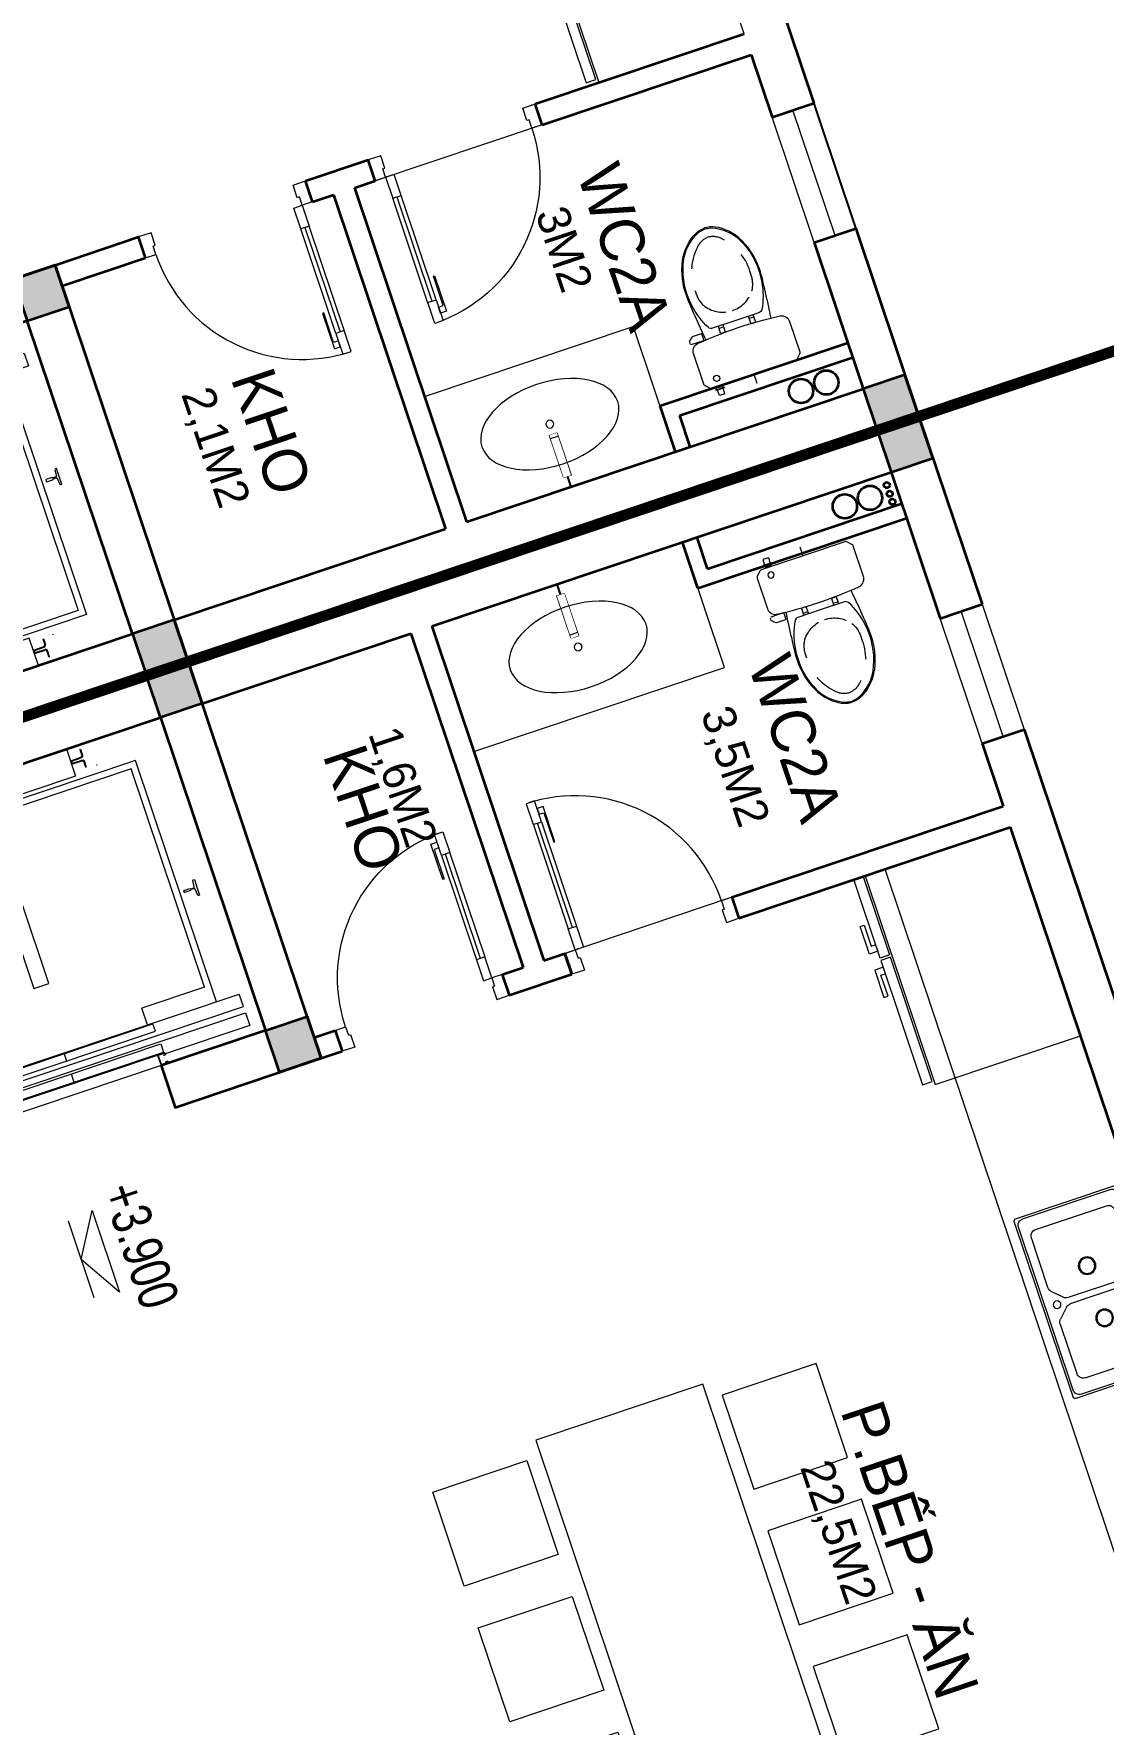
# Model space of a CAD drawing. Header units: metres. Extents: x 568336 to 569219, y 2065964 to 2066430.
# Drawn here: x 568506.47 to 568511.33, y 2066159.25 to 2066166.93 of the extents above; entities that cross this region are included whole.
import ezdxf

# ---------------------------------------------------------------- set-up
doc = ezdxf.new("R2010")
doc.units = ezdxf.units.M
for name, pattern in [('$AUDIT_BAD_LTYPE2', [0]), ('CENTER', [2, 1.25, -0.25, 0.25, -0.25]), ('HIDDEN', [0.375, 0.25, -0.125]), ('xref-thap C (mb tang 32-2)$0$HIDDEN', [0.375, 0.25, -0.125])]:
    doc.linetypes.add(name, pattern=pattern)
doc.layers.get('0').update_dxf_attribs({"linetype": 'CONTINUOUS'})
doc.layers.get('DEFPOINTS').update_dxf_attribs({"linetype": 'CONTINUOUS'})
doc.layers.add('-AREA', color=2, linetype='CONTINUOUS', plot=False)
for name, color, linetype, lineweight in [('-CENTER', 143, 'CENTER', 13), ('-CONCRETE', 1, 'CONTINUOUS', 35), ('-DOOR', 137, 'CONTINUOUS', 9), ('-FURNITURE', 46, 'CONTINUOUS', 9), ('-HATCH', 8, 'CONTINUOUS', 5), ('-KH', 143, 'CONTINUOUS', 13), ('-LINE1', 7, 'CONTINUOUS', 18), ('-LINE2', 252, 'CONTINUOUS', 9), ('-TEXT', 7, 'CONTINUOUS', 15), ('-WALL', 4, 'CONTINUOUS', 35), ('TEXT25', 2, 'CONTINUOUS', 13)]:
    doc.layers.add(name, color=color, linetype=linetype, lineweight=lineweight)
doc.layers.add('-RANH GIOI LO DAT', color=12, linetype='CONTINUOUS')
doc.styles.add('1', font='arial.ttf')
doc.styles.add('SVN_AVO_thuong', font='')
doc.styles.add('T1', font='', dxfattribs={"height": 200})
doc.styles.add('vnavanth', font='', dxfattribs={"width": 0.8})
doc.styles.get('SVN_AVO_thuong').set_extended_font_data('SVN-Avo')
doc.styles.get('T1').set_extended_font_data('VNgeometric Light')
doc.styles.get('vnavanth').set_extended_font_data('.VnAvantH')

# ---------------------------------------------------------------- blocks, each defined once
blk = doc.blocks.new('X-5M-DH-2-CORE$0$A$C75E80C28')
at = {"layer": '-LINE2', "linetype": 'Continuous', "ltscale": 2}
for p, q in [((-510.0000099998433, -21.5000000000291), (-510.0000099998579, -50.60000000000582)), ((-506.8000099998899, -21.5000000000291), (-510.0000099998433, -21.5000000000291)), ((-506.8000099998899, -21.5000000000291), (-506.8000099999044, -50.60000000000582)), ((-456.2000100000296, -56.79999999998836), (-500.6000099999364, -56.80000000001746)), ((-456.2000100000441, -60), (-500.600009999951, -60.0000000000291)), ((-456.2000100000296, -70), (-500.6000099999364, -70.0000000000291)), ((-456.2000100000296, -73.19999999995343), (-500.6000099999364, -73.19999999998254)), ((-453.2000100000441, -63), (-453.2000100000296, -67)), ((-450.0000099998579, -63), (-450.0000099998433, -67)), ((450.0000100000616, -63), (450.0000100000761, -67)), ((453.200010000015, -63), (453.2000100000296, -67)), ((456.2000100000296, -56.79999999998836), (500.6000100000529, -56.79999999998836)), ((456.200010000015, -60), (500.6000100000383, -60)), ((456.2000100000296, -70), (500.6000100000529, -70)), ((456.2000100000296, -73.19999999995343), (500.6000100000529, -73.19999999995343)), ((506.8000100001227, -21.5), (510.0000100000761, -21.5)), ((506.8000100001227, -21.5), (506.8000100001082, -50.59999999997672)), ((510.0000100000761, -21.5), (510.0000100000616, -50.59999999997672)), ((-731.0000002632733, -148.9999999649008), (730.9999997367267, -148.9999999649299)), ((-731.0000002698944, -1304.999999934109), (-731.0000002632733, -148.9999999649008)), ((-556.8000102631631, -112.4999999912397), (-560.0000102631166, -112.4999999912397)), ((-510.0000099998579, -108.5000000000291), (-510.0000099998433, -79.39999999999418)), ((-506.8000099999044, -108.5000000000291), (-506.8000099998899, -79.39999999999418)), ((456.800009736864, -112.4999999912397), (460.0000097368174, -112.4999999912397)), ((506.8000100001227, -108.5), (506.8000100001227, -79.39999999996508)), ((510.0000100000761, -108.5), (510.0000100000761, -79.39999999996508)), ((730.9999997301056, -1304.999999934109), (730.9999997367267, -148.9999999649299)), ((-700.0000002632733, -178.9999999649008), (699.9999997367267, -178.9999999649299)), ((-700.0000002699089, -1224.999999934109), (-700.0000002632733, -178.9999999649008)), ((699.9999997300911, -1224.999999934109), (699.9999997367267, -178.9999999649299)), ((-700.0000002699089, -1224.999999934109), (-400.0000002699089, -1224.999999934138)), ((-400.0000002698944, -1304.999999934138), (-400.0000002699089, -1224.999999934138)), ((699.9999997300911, -1224.999999934109), (399.9999997300911, -1224.999999934109)), ((399.9999997301056, -1304.999999934109), (399.9999997300911, -1224.999999934109)), ((839.9999997301056, -1304.999999934109), (-840.0000002698944, -1304.999999934109)), ((-840.0000002698944, -1364.999999934109), (-840.0000002698944, -1304.999999934109)), ((839.9999997301056, -1364.999999934109), (839.9999997301056, -1304.999999934109)), ((839.9999997301056, -1364.999999934109), (-840.0000002698944, -1364.999999934109)), ((424.9999997301056, -1308.999999934109), (-425.0000002698944, -1308.999999934109)), ((-425.0000002699089, -1342.999999934109), (-425.0000002698944, -1308.999999934109)), ((424.9999997300911, -1342.999999934109), (-425.0000002699089, -1342.999999934109)), ((-2.6989437174052e-07, -1308.999999934109), (-2.699089236557484e-07, -1342.999999934109)), ((424.9999997300911, -1342.999999934109), (424.9999997301056, -1308.999999934109)), ((839.9999997301056, -1394.999999934109), (-840.0000002698944, -1394.999999934109)), ((-840.0000002698944, -1394.999999934109), (-840.0000002698944, -1454.999999934109)), ((-840.0000002698944, -1454.999999934109), (-435.0000002698944, -1454.999999934109)), ((-435.0000002698944, -1449.999999934109), (-435.0000002699089, -1459.999999934109)), ((-435.0000002698944, -1449.999999934109), (-400.0000002698944, -1449.999999934138)), ((-433.4000002698012, -1451.599999934086), (-433.4000002698012, -1458.399999934074)), ((-433.4000002698012, -1451.599999934086), (-401.6000002697547, -1451.599999934086)), ((-433.4000002698012, -1458.399999934074), (-425.0000002698944, -1458.399999934074)), ((429.9999997300911, -1405.999999934138), (-430.0000002699089, -1405.999999934109)), ((-430.0000002699089, -1405.999999934109), (-430.0000002698944, -1445.999999934109)), ((429.9999997301056, -1445.999999934138), (-430.0000002698944, -1445.999999934109)), ((-425.0000002698944, -1458.399999934074), (-425.0000002699089, -1459.999999934109)), ((-401.6000002697547, -1451.599999934086), (-401.6000002697256, -1498.399999934074)), ((399.9999997301056, -1449.999999934109), (-400.0000002698944, -1449.999999934138)), ((-400.0000002698944, -1449.999999934138), (-400.0000002698653, -1499.999999934138)), ((-2.699089236557484e-07, -1405.999999934109), (-2.6989437174052e-07, -1445.999999934109)), ((399.9999997301056, -1449.999999934109), (399.9999997301347, -1499.999999934109)), ((434.9999997301056, -1449.999999934109), (399.9999997301056, -1449.999999934109)), ((401.5999997301988, -1451.599999934086), (401.5999997302279, -1498.399999934074)), ((433.3999997302453, -1451.599999934086), (401.5999997301988, -1451.599999934086)), ((433.3999997302453, -1458.399999934074), (424.9999997301056, -1458.399999934074)), ((424.9999997301056, -1458.399999934074), (424.9999997301056, -1459.999999934109)), ((429.9999997300911, -1405.999999934138), (429.9999997301056, -1445.999999934138)), ((433.3999997302453, -1451.599999934086), (433.3999997302453, -1458.399999934074)), ((434.9999997301056, -1449.999999934109), (434.9999997301056, -1459.999999934109)), ((839.9999997301056, -1454.999999934109), (434.9999997301056, -1454.999999934109)), ((839.9999997301056, -1394.999999934109), (839.9999997301056, -1454.999999934109)), ((-435.0000002699089, -1459.999999934109), (-425.0000002699089, -1459.999999934109)), ((-435.0000002698653, -1489.999999934109), (-435.0000002698653, -1499.999999934109)), ((-435.0000002698653, -1489.999999934109), (-425.0000002698653, -1489.999999934109)), ((-435.0000002698653, -1499.999999934109), (-400.0000002698653, -1499.999999934138)), ((-433.4000002697721, -1491.599999934086), (-433.4000002697721, -1498.399999934074)), ((-433.4000002697721, -1491.599999934086), (-425.0000002698653, -1491.599999934086)), ((-433.4000002697721, -1498.399999934074), (-401.6000002697256, -1498.399999934074)), ((-425.0000002698653, -1489.999999934109), (-425.0000002698653, -1491.599999934086)), ((434.9999997301347, -1499.999999934109), (399.9999997301347, -1499.999999934109)), ((433.3999997302744, -1498.399999934074), (401.5999997302279, -1498.399999934074)), ((434.9999997301056, -1459.999999934109), (424.9999997301056, -1459.999999934109)), ((424.9999997301347, -1489.999999934109), (424.9999997301347, -1491.599999934086)), ((434.9999997301347, -1489.999999934109), (424.9999997301347, -1489.999999934109)), ((433.3999997302744, -1491.599999934086), (424.9999997301347, -1491.599999934086)), ((433.3999997302744, -1491.599999934086), (433.3999997302744, -1498.399999934074)), ((434.9999997301347, -1489.999999934109), (434.9999997301347, -1499.999999934109))]:
    blk.add_line(p, q, dxfattribs=at)
for points in [[(-450.0000000000146, 0), (-450, -130), (450, -130), (449.9999999999854, 0)], [(-200, -29), (200.0000000001164, -29), (200.0000000001164, -101), (-200, -101)], [(-36.0000002632587, -583.9999999649008), (35.9999997367413, -583.9999999649008), (35.99999973675585, -983.9999999649008), (-36.00000026324415, -983.9999999649008)]]:
    blk.add_lwpolyline(points, close=True, dxfattribs=at)
for points in [[(-780.0000002632587, -788.9999999649008), (-751.0000002632587, -788.9999999649299, 0.414213562373095), (-750.0000002632733, -787.9999999649008), (-750.0000002632587, -783.9999999649008), (-750.0000002632587, -779.9999999649008, 0.414213562373095), (-751.0000002632733, -778.9999999649299), (-780.0000002632733, -778.9999999649881, -0.2569775838576673), (-784.1207396915852, -781.9399999648449), (-797.9000002631656, -781.939999964874, -0.414213562373095), (-800.9000002631656, -778.939999964874), (-804.0000002632587, -749.4999999649008, 0.414213562373095), (-807.0000002632587, -746.4999999649008), (-812.0000002632587, -746.4999999649008), (-812.0000002632587, -783.9999999649008), (-812.0000002632587, -821.4999999649008), (-807.0000002632587, -821.4999999649008, 0.414213562373095), (-804.0000002632587, -818.4999999649008), (-800.9000002631656, -789.0599999648693, -0.414213562373095), (-797.9000002631656, -786.0599999648693), (-784.1207396915852, -786.0599999648402, -0.2569775838576673), (-780.0000002632587, -788.9999999647553)], [(779.9999997367413, -788.9999999649299), (750.9999997367413, -788.9999999649008, -0.414213562373095), (749.9999997367267, -787.9999999649299), (749.9999997367413, -783.9999999649299), (749.9999997367413, -779.9999999649299, -0.414213562373095), (750.9999997367267, -778.9999999649008), (779.9999997368432, -778.9999999650172, 0.2569775838576673), (784.1207391653006, -781.939999964874), (797.899999736881, -781.9399999648449, 0.414213562373095), (800.899999736881, -778.9399999648449), (803.9999997367413, -749.4999999649008, -0.414213562373095), (806.9999997367413, -746.4999999649008), (811.9999997367413, -746.4999999649008), (811.9999997367413, -783.9999999649008), (811.9999997367413, -821.4999999649008), (806.9999997367413, -821.4999999649008, -0.414213562373095), (803.9999997367413, -818.4999999649008), (800.899999736881, -789.0599999648402, 0.414213562373095), (797.899999736881, -786.0599999648402), (784.1207391653006, -786.0599999648693, 0.2569775838576672), (779.9999997368577, -788.9999999647844)]]:
    blk.add_lwpolyline(points, format="xyb", dxfattribs=at)
for centre, radius, start, end in [((-500.600009999951, -50.60000000000582), 9.400000000001475, 180, 270), ((-500.6000099999364, -79.39999999999418), 9.399999999997844, 90, 180), ((-500.600009999951, -50.60000000000582), 6.200000000004374, 180, 270), ((-500.6000099999364, -79.39999999999418), 6.19999999999734, 90, 180), ((-456.2000100000441, -63), 6.19999999999713, 0, 90), ((-456.2000100000441, -63), 3.000000000000045, 0, 90), ((-456.2000100000296, -67), 6.20000000000076, 270, 0), ((-456.2000100000296, -67), 2.999999999999834, 270, 0), ((456.200010000015, -63), 6.19999999999713, 90, 180), ((456.2000100000296, -67), 6.20000000000076, 180, 270), ((456.200010000015, -63), 3.000000000000045, 90, 180), ((456.2000100000296, -67), 2.999999999999834, 180, 270), ((500.6000100000383, -50.59999999997672), 6.200000000004374, 270, 0), ((500.6000100000383, -50.59999999997672), 9.400000000001475, 270, 0), ((500.6000100000529, -79.39999999996508), 9.399999999997844, 0, 90), ((500.6000100000529, -79.39999999996508), 6.19999999999734, 0, 90)]:
    blk.add_arc(centre, radius, start, end, dxfattribs=at)
blk = doc.blocks.new('A$C5C575821')
at = {"layer": '-CONCRETE'}
h = blk.add_hatch(color=256, dxfattribs=at)
h.dxf.hatch_style = 1
h.paths.add_polyline_path([(-0.00237559899687767, 200.0000000000146), (-0.00237559899687767, 1.455191522836685e-11), (199.9976244010031, 1.455191522836685e-11), (199.9976244010031, 200.0000000000146)])
blk.add_lwpolyline([(-0.00237559899687767, 1.455191522836685e-11), (199.9976244010031, 1.455191522836685e-11), (199.9976244010031, 200.0000000000146), (-0.00237559899687767, 200.0000000000146)], close=True, dxfattribs=at)
blk = doc.blocks.new('A$C3F71457E')
at = {"layer": '-CONCRETE'}
blk.add_lwpolyline([(-8.760252967476845e-09, -100.0000002632005), (0, 400), (-1500, 400.0000000000582), (-1500.00000001755, -1399.999999999942), (-1.754960976541042e-08, -1400), (-7.895869202911854e-08, -900.0000002632005), (199.9999999912397, -900.0000002982852), (199.9999999824504, -1600), (-1700.00000001755, -1600), (-1700, 600), (200, 600), (199.9999999912397, -100.0000002982852), (6.140908226370811e-08, -100.0000002632005)], dxfattribs=at)
at = {"layer": '-LINE1'}
blk.add_line((-7.895869202911854e-08, -900.0000002632005), (-8.760252967476845e-09, -100.0000002632005), dxfattribs=at)
at = {"layer": '-WALL'}
for p in [(-1699.997624401003, 399.9999999999854), (0.00237559899687767, 399.9999999999854), (-1699.997624401081, -1599.999999999959), (0.002375601565972829, -1600.000000021305)]:
    blk.add_blockref('A$C5C575821', p, dxfattribs=at)
at = {"color": 2, "rotation": 90}
blk.add_blockref('X-5M-DH-2-CORE$0$A$C75E80C28', (-1500.00000000876, -499.9999999999418), dxfattribs=at)
blk = doc.blocks.new('Sink_Cicle')
blk.add_lwpolyline([(17.49999987077899, -50.00226151314564), (-17.49999987077899, -49.99773848685436), (-17.51615354442038, -252.2967581441626), (17.48384613892995, -252.3012811850058)], close=True)
blk.add_circle((0, -300), 17.5)
at = {"layer": 'DEFPOINTS'}
blk.add_line((0, -100), (0, 0), dxfattribs=at)
blk.add_wipeout([(17.499999870775355, -50.00226151314928), (-17.49999987078263, -49.99773848685436), (-17.516153544427652, -252.29675814416623), (17.48384613892631, -252.3012811850058)])
at = {"layer": '-FURNITURE', "linetype": 'Continuous'}
blk.add_ellipse((0, -300), major_axis=(-325, 0), ratio=0.5846153846153846, dxfattribs=at)
blk.add_line((-17.51421511289664, -237.2967582757119), (17.48578462866135, -237.3012813020032))
blk = doc.blocks.new('A$C18091ED7')
for p, q in [((9.957147995010018e-09, -42.13376978135784), (0, -3.786117304116488e-07)), ((146.1412317672475, -26.59467297248193), (179.181621938591, -26.59467296488583)), ((146.1412317672475, -26.59467297248193), (146.1412317680188, -30.17859706786112)), ((146.1412317680188, -30.17859706786112), (165.7503655985456, -30.17859706340823)), ((153.0594147269658, -36.79204952501459), (146.1412317680188, -30.17859706786112)), ((152.3191092506386, -2.717133611440659e-07), (152.3191092568413, -26.59467297093943)), ((152.3191092506386, -2.717133611440659e-07), (179.1816219322718, -2.654269337654114e-07)), ((153.0594147269658, -36.79204952501459), (165.7503656001572, -36.79204952192958)), ((153.0594147275151, -39.73033438943094), (153.0594147269658, -36.79204952501459)), ((153.0594147275151, -39.73033438943094), (178.4413164740145, -39.73033438349376)), ((153.0594147275151, -39.73033438943094), (178.4413164740145, -39.73033438349376)), ((153.0594147275151, -39.73033438943094), (153.0594147281554, -42.13376974494895)), ((185.3594994290725, -30.17859705851879), (165.7503655985456, -30.17859706340823)), ((178.4413164733487, -36.79204951884458), (165.7503656001572, -36.79204952192958)), ((185.3594994290725, -30.17859705851879), (178.4413164733487, -36.79204951884458)), ((178.4413164733487, -36.79204951884458), (178.4413164740145, -39.73033438349376)), ((178.4413164740145, -39.73033438349376), (178.4413164746547, -42.1337697392446)), ((179.1816219322718, -2.654269337654114e-07), (179.181621938591, -26.59467296488583)), ((179.181621938591, -26.59467296488583), (185.3594994283012, -26.59467296337243)), ((185.3594994283012, -26.59467296337243), (185.3594994290725, -30.17859705851879)), ((-83.25994817525861, -267.3592828898691), (-83.259948167517, -299.9634285944048)), ((-83.25994817257379, -278.4883151478134), (-83.25994817046012, -287.6388527823146)), ((-60.91100930959874, -290.0299398849311), (-83.25994816994717, -290.0299398901407)), ((-62.88950393904452, -265.3807882612164), (-81.28145355204106, -265.3807882657275)), ((-60.91100931491019, -267.3592828844266), (-60.91100930728498, -299.9634285889624)), ((60.9110093945892, -267.3592828557594), (60.9110094022144, -299.9634285600623)), ((60.91100939990065, -290.029939856031), (83.25994826024908, -290.0299398510542)), ((62.88950401780676, -265.3807882316178), (81.2814536308033, -265.3807882273395)), ((83.25994825493763, -267.3592828505498), (83.25994826256283, -299.9634285550856)), ((83.25994825750604, -278.488315108727), (83.2599482596197, -287.6388527429954)), ((165.3959958605519, -261.9873972070927), (165.3959958671003, -289.7349902229907)), ((167.8691141396885, -259.5142789271486), (228.0810223811895, -259.5142789128586)), ((167.8691141472664, -292.2081085020036), (206.7175896017579, -292.2081084926904)), ((230.5541406641933, -274.3229751045001), (230.5541406613593, -261.9873971916386))]:
    blk.add_line(p, q)
for points in [[(230.0000000517721, -218.5046414944518, -0.1374073801801567), (225.4781190853137, -234.6482587013161), (221.7949787454636, -240.7070387715066, -0.2360805181595358), (198.2560902649639, -255.4947853636986, -0.0519608230665726), (-198.2560901437319, -255.4947854572965, -0.236080518165078), (-221.7949786317113, -240.7070388760185), (-225.4781189743626, -234.6482588077488, -0.1374073801809237), (-229.9999999484608, -218.5046416030382), (-229.9999999831671, -71.98694829508895, -0.1989123673786679), (-226.3782021181105, -63.2431547633314), (-208.8906150607545, -45.75556769772083, -0.1989123673792025), (-200.1468215308087, -42.13376982865157), (9.971699910238385e-09, -42.13376978135784), (200.1468215506357, -42.13376973403501, -0.1989123673792025), (208.8906150822841, -45.75556759897154), (226.3782021480001, -63.24315465634572, -0.1989123673791691), (230.0000000170658, -71.98694818626973)], [(144.14367173758, -618.9627606730501, -0.2124047892419209), (26.30999211127346, -734.491494372196, -0.0276853236339062), (-0.5628229983012716, -738.609219571983, -0.0222792448073508), (-26.30999181118386, -734.4914943844487, -0.2124047892421136), (-144.1436714920528, -618.9627607410075, -0.1427957259999892), (-167.2376623962118, -428.0139674870588, -0.0930051380368448), (-127.9331820271946, -309.1271633332653, -0.2564387014614383), (-111.240849547703, -299.9634286007786), (4.746470949612558e-08, -299.9634285748762), (111.2408496426324, -299.9634285482753, -0.2564387014619951), (127.933182126606, -309.1271632729331, -0.0930051380368741), (167.2376625517572, -428.0139674081001, -0.1427957260000456)]]:
    blk.add_lwpolyline(points, format="xyb", close=True)
at = {"linetype": 'xref-thap C (mb tang 32-2)$0$HIDDEN', "ltscale": 100}
blk.add_lwpolyline([(61.00044987679576, -669.0176259216969, -0.1990312026443698), (1.417429302819073e-07, -698.769823720475, -0.1990312026443799), (-61.00044960746891, -669.0176259504806, -0.2189240232571595), (-131.9321382956405, -478.313622940972, -0.1537914605682739), (-112.4681372026971, -403.989815428853, -0.2367011859554165), (5.876427167095244e-08, -347.5870280214876, -0.2367011859554843), (112.4681373467611, -403.9898153757968, -0.1537914605681893), (131.9321384748619, -478.313622878748, -0.2189240232571754)], format="xyb", close=True, dxfattribs=at)
blk.add_circle((165.7503656100234, -78.39166221523192), 13.90362011701458)
for centre, radius, start, end in [((-81.28145355158267, -267.3592828894034), 1.978494623656905, 90.00000001354867, 180.0000000133402), ((-62.88950393858613, -267.3592828848923), 1.978494623656905, 1.334021322268115e-08, 90.00000001354867), ((62.88950401826514, -267.3592828552937), 1.978494623656905, 90.00000001354867, 180.0000000133402), ((81.28145363126168, -267.3592828510155), 1.978494623656905, 1.334021322268115e-08, 90.00000001354867), ((167.8691141402633, -261.9873972065106), 2.473118279571131, 90.00000001354867, 180.0000000133402), ((167.8691141466952, -289.7349902224087), 2.473118279571131, 180.0000000133402, 270.0000000135486), ((206.717589598069, -276.6690117186226), 15.53909677420133, 270.0000000135486, 306.4658507565522), ((168.3527972659103, -224.7572911087773), 80.08895368617857, 306.4658507565522, 320.3122930343796), ((228.0810223845983, -274.3229751050822), 2.473118279571131, 320.3122930343796, 1.334021322268115e-08)]:
    blk.add_arc(centre, radius, start, end)
for points, knots in [([(-155.6468228230951, -259.4535552573798), (-156.6353001506941, -267.2522313103836), (-164.2940232875517, -328.394745314552), (-169.1545302536251, -385.0939582949213), (-183.68571763406, -527.7705276800843), (-135.602968026873, -679.1126648240606), (-50.29344375100118, -735.2493608418445), (-19.70048385594782, -741.0901266933652), (1.531116140540689e-07, -743.6724421556864)], [130.6139379315478, 130.6139379315478, 130.6139379315478, 130.6139379315478, 152.8521090939923, 311.1293507817257, 417.703951170228, 561.3833927516608, 697.6926317810714, 710.812262267882, 710.812262267882, 710.812262267882, 710.812262267882]), ([(155.6468228994709, -259.4535551877343), (156.6353002305841, -267.2522312389628), (164.2940233960289, -328.3947452375724), (169.1545303888706, -385.0939582149149), (183.6857178367027, -527.7705275934422), (135.6029683008201, -679.1126647599449), (50.29344405157826, -735.2493608178338), (19.70048415924612, -741.0901266841101), (1.530679583083838e-07, -743.6724421554536)], [130.613937934949, 130.613937934949, 130.613937934949, 130.613937934949, 152.8521090939923, 311.1293507817257, 417.703951170228, 561.3833927516608, 697.6926317810714, 710.812262267882, 710.812262267882, 710.812262267882, 710.812262267882])]:
    blk.add_open_spline(points, degree=3, knots=knots)
blk = doc.blocks.new('*U18')
at = {"linetype": '$AUDIT_BAD_LTYPE2'}
for p, q in [((70, 100), (69.99999999999999, 599.9999999999982)), ((89.99999999999999, 599.9999999999982), (90, 100))]:
    blk.add_line(p, q, dxfattribs=at)
for points in [[(49.99999999999999, 599.9999999999982), (89.99999999999999, 599.9999999999982), (89.99999999999999, 699.9999999999982), (49.99999999999999, 699.9999999999982), (49.99999999999999, 599.9999999999982)], [(49.99999999999999, 602.9059272893337), (50, 100)], [(50, 100), (90, 100), (90, 0), (50, 0), (50, 100)]]:
    blk.add_lwpolyline(points)
for points in [[(118.2698876160139, 494.5156181119073), (118.2698876160139, 664.1349438079906), (89.99999999999999, 664.1349438079906), (89.99999999999999, 635.8650561920058), (112.6159100928053, 635.8650561920058), (112.6159100928053, 494.5156181119073)], [(0, 0), (50, 0), (50, -40), (60, -40), (60, -100.0001724930698), (0, -100.0001724930698)], [(799.9999999999982, 7.105427357601134e-15), (749.9999999999982, 7.105427357601134e-15), (749.9999999999982, -40), (739.9999999999982, -40), (739.9999999999982, -100.0001724930698), (799.9999999999982, -100.0001724930698)]]:
    blk.add_lwpolyline(points, close=True)
at = {"linetype": '$AUDIT_BAD_LTYPE2', "ltscale": 0.3}
blk.add_arc((50, 0), 699.9999999999982, 0, 90, dxfattribs=at)
blk = doc.blocks.new('A$C55AD6C8F')
at = {"ltscale": 3}
for p, q in [((-750, 623.9554341743351), (-750, 1000.000000000058)), ((-750, 1000.000000000058), (-704.3477934409166, 1000.000000000058)), ((-704.3477934409166, 1000.000000000058), (-704.3477934409166, 623.9554341743351)), ((0, 1000), (-695.2173631351907, 1000.000000000058)), ((-695.2173631351907, 1000.000000000058), (-695.2173631351907, 5.820766091346741e-11)), ((0, 0), (0, 1000)), ((-704.3477934409166, 623.9554341743351), (-749.9999999999418, 623.9554341743351)), ((-750, 613.395983129798), (-750, 17.63542316207895)), ((-704.3477934409166, 613.395983129798), (-749.9999999999418, 613.3959831297398)), ((-704.3477934409166, 17.63542316207895), (-704.3477934409166, 613.395983129798)), ((-750, 17.63542316207895), (-704.3477934409166, 17.63542316207895)), ((-695.2173631351907, 5.820766091346741e-11), (0, 0))]:
    blk.add_line(p, q, dxfattribs=at)
at = {"ltscale": 3, "elevation": -2.790667130434782e-09}
for points in [[(-750.0000000003492, 688.433921672462), (-750.0000000003492, 656.9339216743247), (-790.097850547405, 656.9339216743247), (-790.097850547405, 788.4142628387199), (-770.7718286834424, 788.4142628387199), (-770.7718286834424, 688.433921672462)], [(-750.0000000003492, 548.917495631671), (-750.0000000003492, 580.4174956298084), (-790.097850547405, 580.4174956298084), (-790.097850547405, 448.9371544654132), (-770.7718286834424, 448.9371544654132), (-770.7718286834424, 548.917495631671)]]:
    blk.add_lwpolyline(points, close=True, dxfattribs=at)
blk = doc.blocks.new('M23-T2')
at = {"layer": '-CONCRETE'}
for centre in [(202569.2241797175, -419863.6441291522, 5.66516857499076e-09), (202569.2241797175, -419984.4865793574, 5.66516857499076e-09)]:
    blk.add_circle(centre, 55, dxfattribs=at)
at = {"layer": '-DOOR'}
blk.add_lwpolyline([(201349.0733644166, -419513.9444154636), (201949.0853043245, -419513.9444154636), (201949.0853043245, -419713.9444154636), (201349.0733644166, -419713.9444154636)], close=True, dxfattribs=at)
blk.add_lwpolyline([(201949.0853043245, -419613.9444154636), (201349.0807302574, -419613.9885913308)], dxfattribs=at)
at = {"layer": '-FURNITURE'}
blk.add_lwpolyline([(202049.0853044205, -420613.9444155402), (202649.0853044205, -420613.9444155402), (202649.0853044205, -421613.9444159854), (202049.0853044205, -421613.9444159854)], close=True, dxfattribs=at)
at = {"layer": '-HATCH'}
blk.add_line((201049.0854768972, -420713.9444159821), (201049.0854769268, -421513.9444159821), dxfattribs=at)
at = {"layer": '-RANH GIOI LO DAT', "linetype": 'HIDDEN', "ltscale": 10, "const_width": 50}
blk.add_lwpolyline([(193849.0853044649, -417513.9444146093), (193849.0853036951, -436932.6261630398), (202849.0853033838, -437357.6637355022), (202849.0853044041, -417513.9444152254)], close=True, dxfattribs=at)
at = {"layer": '-WALL'}
for p, q in [((199450.1893422833, -419513.9444154636), (201349.0733644166, -419513.9444154636)), ((201349.0880895934, -419713.9444154638), (201349.0733644166, -419513.9444154636)), ((201949.0853043245, -419513.9444154636), (202849.0853043245, -419513.9444154636)), ((201949.0853043245, -419713.9444154636), (201949.0853043245, -419513.9444154636)), ((202849.0853044041, -419513.9444155425), (202849.0853044041, -434954.9888266798)), ((201048.9511746716, -419713.9444154638), (201349.0880895934, -419713.9444154638)), ((201949.0853043245, -419713.9444154636), (202649.0853043245, -419713.9444154636)), ((202429.0853045039, -420613.9444153283), (202429.0853045039, -419713.9444152864)), ((202499.0853045039, -420543.9444153283), (202499.0853045039, -419713.9444152871)), ((202499.0853045039, -420543.9444153283), (202649.0853045039, -420543.9444153283)), ((202429.0853045039, -420613.9444153283), (202649.0853045038, -420613.9444153283)), ((201049.0854768972, -420713.9444159821), (200949.0854768972, -420713.9444159854)), ((201049.0854769268, -421513.9444159821), (200949.0853044042, -421513.9444159854)), ((201049.0854769268, -421813.94441599), (200949.0854769268, -421813.9444159868)), ((201049.0854768972, -422613.94441599), (200949.0854768972, -422613.9444159868))]:
    blk.add_line(p, q, dxfattribs=at)
at = {"layer": '-WALL', "linetype": 'Continuous', "ltscale": 10}
for p, q in [((200949.0853044041, -420713.9444159821), (200949.0853044042, -419713.9444155216)), ((201049.0853044041, -420713.9444159821), (201049.0853044042, -419713.9444155216)), ((202649.0853044042, -421613.9444159854), (202649.0853044041, -419713.9444155402)), ((200949.0853044042, -421813.94441599), (200949.0853044042, -421513.9444159854)), ((201049.0853044042, -421613.9444159854), (201049.0853044041, -421513.9444159821)), ((201049.0853044042, -421613.9444159854), (202649.0853044042, -421613.9444159854)), ((201049.0853044042, -421713.9444159854), (202649.0853044041, -421713.9444159854)), ((201049.0853044042, -421813.94441599), (201049.0853044042, -421713.9444159854)), ((202649.0853044041, -423013.9444147788), (202649.0853044042, -421713.9444159854)), ((200949.0853044042, -423013.9444147788), (200949.0853044042, -422613.94441599)), ((201049.0853044042, -423013.9444147788), (201049.0853044042, -422613.94441599))]:
    blk.add_line(p, q, dxfattribs=at)
at = {"layer": '-DOOR', "xscale": -1, "rotation": 270}
blk.add_blockref('*U18', (201049.0854768972, -421513.9444159821), dxfattribs=at)
at = {"layer": '-DOOR', "rotation": 270}
blk.add_blockref('*U18', (201049.0854768972, -421813.94441599), dxfattribs=at)
at = {"layer": '-FURNITURE'}
for name, p, rotation in [('A$C55AD6C8F', (200949.0853044042, -419713.9444155216), 90.00000000000001), ('A$C18091ED7', (202471.2190743017, -420163.94441553), 270)]:
    blk.add_blockref(name, p, dxfattribs=dict(at, rotation=rotation))
at = {"layer": '-WALL'}
blk.add_blockref('A$C5C575821', (202649.0876800031, -419713.9444155402), dxfattribs=at)
at = {"layer": '-WALL', "rotation": 180}
blk.add_blockref('A$C3F71457E', (201149.0853043866, -424613.9444147788), dxfattribs=at)
at = {"layer": '-TEXT', "color": 2, "style": 'vnavanth'}
for s, p in [('wc2A', (201307.6263609755, -420636.5847533883)), ('kho', (201689.4034237092, -422422.1410485988))]:
    blk.add_text(s, height=199.9591899200177, dxfattribs=at).set_placement(p)
at = {"layer": 'TEXT25', "style": 'T1'}
for s, p in [('3M2', (201421.2386539985, -420872.5359850058)), ('2,1M2', (201686.7422829366, -422658.0922802163))]:
    blk.add_text(s, height=150, rotation=359.9999999899487, dxfattribs=at).set_placement(p)
at = {"layer": '-FURNITURE', "xscale": -1, "rotation": 270}
blk.add_blockref('Sink_Cicle', (202649.0853044204, -421113.9444157628), dxfattribs=at)
at = {"layer": '-AREA'}
blk.add_lwpolyline([(202849.0853034627, -435824.404048302), (200049.8833498208, -435824.404048302), (200049.8833498208, -434624.4040483015), (195849.0853041398, -434624.4040483013), (195849.0853043151, -430214.4377986912), (194849.2788420502, -430214.4377986912), (194849.0790736905, -424714.4370142587), (195849.0853042704, -424714.4370142587), (195849.0853042704, -419513.9444154636), (202849.0853043013, -419513.9444154636)], close=True, dxfattribs=at)
blk = doc.blocks.new('A$C14986441')
at = {"ltscale": 3}
for p, q in [((-250.0000004096655, 420.0579938191804), (-250.0000000046566, -419.9420061808196)), ((239.9999995855615, 430.0579940553871), (-240.0000004144385, 430.0579938240116)), ((249.9999999953434, -419.9420059388503), (249.9999995903345, 420.0579940611497)), ((-200.0000003639143, 325.0579938432784), (-200.0000002492452, 87.48440071480582)), ((169.9999996216502, 355.0579940216267), (-170.0000003783498, 355.0579938577721)), ((199.9999997507548, 87.48440090671647), (199.9999996360857, 325.0579940361204)), ((-191.2132036748226, 66.27119728422258), (-148.7867967832135, 23.84479043312604)), ((-127.5735933431424, 15.05799387820298), (127.5735929142684, 15.05799400119577)), ((148.7867963454919, 23.84479057660792), (191.213203196472, 66.27119746763492)), ((-191.2132036109688, -66.15520958823618), (-148.7867967602797, -23.72880269627785)), ((-127.5735933287069, -14.94200612179702), (127.5735929288203, -14.94200599880423)), ((148.7867963684257, -23.72880255279597), (191.2132032602094, -66.15520940389251)), ((-200.0000000505825, -324.9420061567216), (-200.0000001650769, -87.36841302824905)), ((199.9999998349231, -87.36841283540707), (199.9999999494175, -324.9420059638796)), ((169.9999999639113, -354.9420059783733), (-170.0000000360887, -354.9420061422279)), ((-240, -429.9420061759884), (240, -429.9420059446129))]:
    blk.add_line(p, q, dxfattribs=at)
blk.add_lwpolyline([(239.9999999807333, -389.9420059446129), (239.99999960477, 390.0579940553871, 0.414213562373095), (209.9999995903345, 420.0579940408934), (-210.0000004096655, 420.0579938384471, 0.414213562373095), (-240.00000039523, 390.0579938240116), (-240.0000000192667, -389.9420061759884, 0.414213562373095), (-210.0000000046566, -419.9420061615529), (209.9999999953434, -419.9420059591066, 0.414213562373095)], format="xyb", close=True, dxfattribs=at)
for centre, radius in [((-2.675224095582962e-07, 125.0579939396703), 40), ((-2.675224095582962e-07, 125.0579939396703), 35), ((-185.5000002072193, 0.05799385026330128), 17.5), ((185.4999997927807, 0.05799402913544327), 17.5), ((-1.469743438065052e-07, -124.9420060603297), 40), ((-1.469743438065052e-07, -124.9420060603297), 35)]:
    blk.add_circle(centre, radius, dxfattribs=at)
for centre, radius, start, end in [((-240.0000004096655, 420.0579938240116), 10, 90.00000002668041, 180.0000000266804), ((239.9999995903345, 420.0579940553871), 10, 2.668042644536231e-08, 90.00000002668041), ((-170.0000003639143, 325.0579938577721), 30, 90.00000002668041, 180.0000000266804), ((169.9999996360857, 325.0579940216267), 30, 2.668042644536231e-08, 90.00000002668041), ((-170.0000002492452, 87.48440073023085), 30, 180.0000000266804, 225.0000000235824), ((169.9999997507548, 87.48440089315409), 30, 315.0000000235823, 2.668042644536231e-08), ((-127.5735933576361, 45.05799387820298), 30, 225.0000000235824, 270.0000000266804), ((127.5735928997747, 45.05799400119577), 30, 270.0000000266804, 315.0000000235823), ((-170.0000001650769, -87.36841301375534), 30, 135.0000000235824, 180.0000000266804), ((-127.5735933142714, -44.94200612179702), 30, 90.00000002668041, 135.0000000235824), ((127.5735929432558, -44.94200599880423), 30, 45.00000002358239, 90.00000002668041), ((169.9999998349231, -87.36841284896946), 30, 2.668042644536231e-08, 45.00000002358239), ((-170.0000000505825, -324.9420061422279), 30, 180.0000000266804, 270.0000000266804), ((169.9999999494175, -324.9420059783733), 30, 270.0000000266804, 2.668042644536231e-08), ((-240.0000000046566, -419.9420061759884), 10, 180.0000000266804, 270.0000000266804), ((239.9999999953434, -419.9420059446129), 10, 270.0000000266804, 2.668042644536231e-08)]:
    blk.add_arc(centre, radius, start, end, dxfattribs=at)
blk = doc.blocks.new('ghe11asdsdsdsd')
at = {"layer": '-FURNITURE', "ltscale": 5}
for p, q in [((-454.1512245237245, 641.9073886275291), (-454.093361600535, -60.42008052262099)), ((446.9845405295782, 642.5119281820953), (445.2090906954836, -59.49456913078757)), ((339.4434767446655, 74.7769195077999), (-347.9447826922697, 73.86721415390639)), ((445.2090906954836, -59.49456913078757), (-454.093361600535, -60.42008052262099))]:
    blk.add_line(p, q, dxfattribs=at)
for centre, radius, start, end in [((-329.6609394550032, 640.4347183164282), 102.5030657496747, 97.790878171796, 180.4720192216976), ((13.76703277978231, -3057.035900902003), 3815.794779152998, 85.15051378916075, 95.37323135559144), ((322.4963123202615, 643.5363927781655), 102.5030657496747, 359.5521671507362, 82.23330821456577), ((-556.8192392717756, 172.0380743239075), 480.9551723817158, 73.62802494144414, 77.67439557183955), ((-435.3449582978792, 585.5188594441861), 49.99999999999999, 17.29045382422632, 73.62802494144414), ((-752.7215750947944, 311.3200961878028), 469.2846926992153, 329.6029749418909, 39.82713105222346), ((-1717.077797784907, 235.4868877488407), 1378.639231958857, 353.2676599931669, 15.34770349738529), ((744.7327549548354, 311.2790322922665), 469.2468948897888, 140.0381535895592, 210.2652298418676), ((1708.833027020766, 233.2264510887835), 1378.526022415482, 164.5192846221356, 186.6002375866197), ((428.017340289487, 586.1773279104382), 49.99999999999999, 106.2083736517696, 162.5459446768903), ((548.310481298744, 172.35137315467), 480.9551723817158, 102.1620030057203, 106.2083736517696), ((-1.445652381749824, -1576.057105405802), 1730.279692069412, 79.6029490361376, 100.5814174655623)]:
    blk.add_arc(centre, radius, start, end, dxfattribs=at)
blk = doc.blocks.new('GHE600')
at = {"layer": '-FURNITURE'}
for p, q in [((269949.5421851056, 8709.741290517763), (270649.5421851056, 8709.74129051782)), ((269949.5421851289, 8043.074623851076), (270649.5421851289, 8043.074623851135))]:
    blk.add_line(p, q, dxfattribs=at)
for points in [[(270145.5337149384, 9594.84705863762), (270145.5337150262, 10094.84705863762), (270645.5337150262, 10094.84705854984), (270645.5337149384, 9594.847058549843)], [(269849.5421851288, 9526.40795718442), (270649.5421851288, 9526.407957184478), (270649.5421851639, 7226.407957184478), (269849.5421851639, 7226.40795718442)], [(269949.5421851288, 9376.40795718442), (270649.5421851288, 9376.407957184478), (270649.5421851639, 7376.407957184478), (269949.5421851639, 7376.40795718442)], [(270145.5337145109, 7157.96885590817), (270145.5337144231, 6657.96885590817), (270645.5337144231, 6657.968855820392), (270645.5337145109, 7157.968855820392)]]:
    blk.add_lwpolyline(points, close=True, dxfattribs=at)
at = {"layer": '-FURNITURE', "elevation": -1.348764000838661e-08}
for points in [[(271286.9253059005, 9830.321753277356), (270645.53371498, 9832.18215255058)], [(272037.8126997925, 6909.345592938189), (272633.6221192031, 6907.537773812626), (272633.6585346201, 9823.095600669185), (272037.874818299, 9826.334833337169)], [(270262.0588059474, 9594.847058617102), (270262.0583521723, 9526.40795718442)], [(270262.0260181179, 7226.40795718439), (270262.0255643428, 7157.968855887651)], [(270645.5337144685, 6916.624135324557), (271286.6504318018, 6913.272511655086)]]:
    blk.add_lwpolyline(points, dxfattribs=at)
at = {"layer": '-FURNITURE'}
for centre, radius in [((270395.5337149822, 9844.847058593674), 200), ((270395.5337149822, 9844.847058593674), 150), ((270395.5337144671, 6907.968855864223), 200), ((270395.5337144671, 6907.968855864223), 150)]:
    blk.add_circle(centre, radius, dxfattribs=at)
at = {"layer": '-FURNITURE', "extrusion": (0, 0, -1)}
blk.add_ellipse((271661.9002663364, 8365.294462872116), major_axis=(3.669220623812561e-13, 749.5763598198391), ratio=0.5899940615450746, dxfattribs=at)
at = {"layer": '-FURNITURE', "zscale": 0.83397927038413}
for p, xscale, yscale, rotation in [((271659.4476334748, 10145.29901697894, -5.948631914765009e-09), 0.83397927038413, 0.83397927038413, 179.9447021404027), ((271659.4476334748, 6607.516897389956, -5.948631914765009e-09), -0.8339792703841301, 0.8339792703841301, 0.05529785959737722)]:
    blk.add_blockref('ghe11asdsdsdsd', p, dxfattribs=dict(at, xscale=xscale, yscale=yscale, rotation=rotation))
blk = doc.blocks.new('A$C2896516a')
for points in [[(75, 1385.934425984509), (525, 1385.934425905347), (525.0000000782311, 1835.934425905347), (75.0000000782311, 1835.934425984509), (75, 1385.934425984509)], [(725, 1385.934425870422), (1175, 1385.934425792191), (1175.000000078231, 1835.934425792191), (725.0000000782311, 1835.934425870422), (725, 1385.934425870422)], [(1375, 1385.934425753978), (1825, 1385.934425675747), (1825.000000078231, 1835.934425675747), (1375.000000078231, 1835.934425753978), (1375, 1385.934425753978)], [(75, 450), (525, 450.0000000791624), (525.0000000782311, 7.916241884231567e-08), (75.0000000782311, 0), (75, 450)], [(725, 450.000000114087), (1175, 450.0000001923181), (1175.000000078231, 1.923181116580963e-07), (725.0000000782311, 1.140870153903961e-07), (725, 450.000000114087)], [(1375, 450.0000002305314), (1825, 450.0000003087625), (1825.000000078231, 3.087625373154879e-07), (1375.000000078231, 2.305314410477877e-07), (1375, 450.0000002305314)]]:
    blk.add_lwpolyline(points)
blk.add_lwpolyline([(0, 517.9672129922546), (1900, 517.9672129922546), (1900, 1317.967212992255), (0, 1317.967212992255)], close=True)
blk = doc.blocks.new('M22-T2')
at = {"layer": '-CONCRETE'}
for centre, radius in [((193549.8464706424, -353641.7027363987, 5.66516857499076e-09), 55), ((193519.0197126684, -353551.205928301, 5.66516857499076e-09), 13), ((193560.7691306845, -353551.205928301, 5.66516857499076e-09), 13), ((193599.0391176341, -353551.205928301, 5.66516857499076e-09), 13), ((193549.8464706424, -353762.5451866039, 5.66516857499076e-09), 55)]:
    blk.add_circle(centre, radius, dxfattribs=at)
at = {"layer": '-DOOR'}
blk.add_lwpolyline([(194169.985345856, -353313.7632874763), (194769.985345856, -353313.7632874763), (194769.985345856, -353513.7632874763), (194169.985345856, -353513.7632874763)], close=True, dxfattribs=at)
blk.add_lwpolyline([(194769.985345856, -353413.7632874772), (194169.985345856, -353413.7632874772)], dxfattribs=at)
at = {"layer": '-FURNITURE'}
blk.add_line((200069.9853452552, -354113.763287355), (195170.0618725043, -354113.7632873552), dxfattribs=at)
blk.add_lwpolyline([(194069.9853458561, -354513.7632873757), (193469.9853458561, -354513.7632873757), (193469.9853458561, -355713.7632873757), (194069.9853458561, -355713.7632873757)], close=True, dxfattribs=at)
at = {"layer": '-HATCH'}
blk.add_line((195070.0617862577, -354813.7632873678), (195070.061786244, -355613.7632873678), dxfattribs=at)
at = {"layer": '-KH'}
blk.add_line((195873.8951274185, -358137.6366726346, -1.348764000838661e-08), (195505.8725755566, -358137.6366726346, -1.348764000838661e-08), dxfattribs=at)
at = {"layer": '-KH', "elevation": -1.348764000838661e-08}
blk.add_lwpolyline([(195494.7104199487, -358019.8425316634), (195885.0572830262, -358019.8425316634), (195689.8838514874, -358137.6366726346)], close=True, dxfattribs=at)
at = {"layer": '-KH'}
blk.add_solid([(195689.8838514874, -358137.6366726346, -1.348764000838661e-08), (195689.8838514874, -358019.8425316634, -1.348764000838661e-08), (195494.7104199487, -358019.8425316634, -1.348764000838661e-08), (195689.8838514874, -358137.6366726346, -1.348764000838661e-08)], dxfattribs=at)
at = {"layer": '-RANH GIOI LO DAT', "linetype": 'HIDDEN', "ltscale": 10, "const_width": 50}
blk.add_lwpolyline([(193269.9853458561, -351313.7632874697), (193269.9853445153, -371157.4826077649), (199275.5518657939, -371441.1038758201), (204269.9853444727, -366676.9729739521), (204269.9853453184, -351313.7632879182)], close=True, dxfattribs=at)
at = {"layer": '-WALL'}
for p, q in [((193269.9853458561, -368754.8076989658), (193269.9853458561, -353313.7632873706)), ((193269.9853458561, -353313.7632873706), (194169.985345856, -353313.7632873883)), ((194169.985345856, -353513.7632873883), (194169.985345856, -353313.7632873883)), ((194769.985345856, -353313.763287389), (196820.4306842631, -353313.763287371)), ((194769.985345856, -353513.7632873883), (194769.985345856, -353313.763287389)), ((193469.9853458561, -355713.7632873757), (193469.9853458561, -353513.7632873706)), ((193469.9853458561, -353513.7632873706), (194169.985345856, -353513.7632873883)), ((193619.985345856, -354443.7632874637), (193619.985345856, -353513.7632876206)), ((193689.985345856, -354513.7632874637), (193689.985345856, -353513.7632876206)), ((194769.985345856, -353513.7632873883), (195070.0618725043, -353513.7632873883)), ((195070.0618725043, -354813.7632873678), (195070.0618725043, -353513.7632873883)), ((195170.0618725043, -354813.7632873678), (195170.0618725043, -353513.7632873883)), ((195170.0618725043, -353513.7632873883), (196820.4306842631, -353513.7632873883)), ((193619.985345856, -354443.7632874637), (193469.985345856, -354443.7632874637)), ((193689.985345856, -354513.7632874637), (193469.9853458561, -354513.7632874637)), ((195070.0618725043, -354813.7632873678), (195170.0618725043, -354813.7632873678)), ((195070.0618725042, -355713.7632873661), (195070.0618725042, -355613.7632873671)), ((195170.0618725042, -355613.7632873687), (195070.0618725042, -355613.7632873671)), ((195070.0618725043, -355613.7632873678), (195170.0619587508, -355613.7632873687)), ((195170.0618725042, -355913.7632873636), (195170.0618725042, -355613.7632873687)), ((193469.9853458561, -355713.7632873757), (195070.0618725042, -355713.7632873661)), ((193469.9853458561, -356813.7632873706), (193469.9853458561, -355813.7632873757)), ((193469.9853458567, -355813.7632873757), (195070.0618725048, -355813.7632873661)), ((195070.0618725043, -355913.7632873645), (195070.0618725043, -355813.7632873661)), ((195070.0618725043, -355913.7632873645), (195170.0618725042, -355913.7632873636)), ((195070.0618725043, -356813.7632873706), (195070.0618725043, -356713.7632873645)), ((195070.0618725043, -356713.7632873645), (195170.0618725043, -356713.7632873645)), ((195170.0618725043, -356813.7632873706), (195170.0618725043, -356713.7632873645))]:
    blk.add_line(p, q, dxfattribs=at)
at = {"layer": '-DOOR', "rotation": 90.00000000000001}
blk.add_blockref('*U18', (195070.0617862577, -355613.7632873678), dxfattribs=at)
at = {"layer": '-DOOR', "xscale": -1, "rotation": 90}
for name, p in [('*U18', (195070.0617862577, -355913.7632873645)), ('GHE600', (206509.0681759604, -89279.63928046741))]:
    blk.add_blockref(name, p, dxfattribs=at)
at = {"layer": '-FURNITURE', "rotation": 90.00000000000001}
blk.add_blockref('A$C55AD6C8F', (196170.0618725044, -353513.7632873803), dxfattribs=at)
at = {"layer": '-FURNITURE', "xscale": -1, "rotation": 90}
for name, p in [('A$C14986441', (197294.3399819317, -353816.9431646697)), ('A$C18091ED7', (193660.5274175291, -354013.7632873605))]:
    blk.add_blockref(name, p, dxfattribs=at)
at = {"layer": '-FURNITURE'}
blk.add_blockref('A$C2896516a', (197124.1208861286, -356960.7939788261), dxfattribs=at)
at = {"layer": '-WALL'}
blk.add_blockref('A$C5C575821', (193269.9877214552, -353513.7632873706), dxfattribs=at)
at = {"layer": '-WALL', "xscale": -1, "rotation": 180}
blk.add_blockref('A$C3F71457E', (194970.0618725274, -358413.7632873706), dxfattribs=at)
at = {"layer": '-TEXT', "color": 2, "style": 'vnavanth'}
for s, p in [('wc2A', (194090.0327377742, -354409.3740583495)), ('kho', (193865.5243830183, -356370.4652907676))]:
    blk.add_text(s, height=199.9591899200177, dxfattribs=at).set_placement(p)
at = {"layer": '-TEXT', "style": '1', "width": 0.75}
blk.add_text('+3.900', height=179.9632709280159, dxfattribs=at).set_placement((195423.1980486918, -357949.641865232, -1.348764000838661e-08))
at = {"layer": 'TEXT25'}
for s, height, rotation, style, p in [('3,5M2', 150, 1.005123984043621e-08, 'T1', (194231.9474487543, -354682.4819871457)), ('P.BẾP - ĂN', 200, 359.9999999899487, 'SVN_AVO_thuong', (197437.7285200825, -355089.4469976914)), ('22,5M2', 150, 1.005123984043621e-08, 'T1', (197621.5959163619, -355344.5239778622)), ('1,6M2', 150, 1.005123984043621e-08, 'T1', (193839.5652138033, -356143.5732195638))]:
    blk.add_text(s, height=height, rotation=rotation, dxfattribs=dict(at, style=style)).set_placement(p)
at = {"layer": '-FURNITURE', "xscale": -1, "rotation": 90}
blk.add_blockref('Sink_Cicle', (193469.9853458561, -355113.7632873757), dxfattribs=at)

msp = doc.modelspace()

# ---------------------------------------------------------------- block references
at = {"layer": '-CENTER', "xscale": 0.001, "yscale": 0.001, "zscale": 0.001, "rotation": 288.5514997340802}
msp.add_blockref('M23-T2', (568843.6697477545, 2066490.972829003), dxfattribs=at)

# ---------------------------------------------------------------- next in the draw order: block references
at = {"layer": '-CENTER', "xscale": 0.001, "yscale": 0.001, "zscale": 0.001, "rotation": 288.5514997335048}
msp.add_blockref('M22-T2', (568783.9571129996, 2066460.829431918), dxfattribs=at)

doc.saveas('drawing.dxf')
